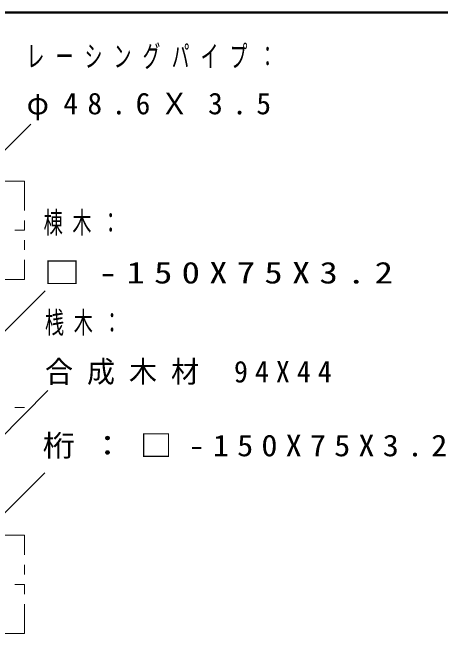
# Model space of a CAD drawing. Units: millimetres on the paper. Extents: x -365 to 0, y 0 to 257.
# Drawn here: x -281.6 to -238, y 193.8 to 257 of the extents above; entities that cross this region are included whole.
import ezdxf

# ---------------------------------------------------------------- set-up
doc = ezdxf.new("R2010")
doc.units = ezdxf.units.MM
doc.linetypes.add('USER2', pattern=[6, 3, -1, 1, -1])
doc.linetypes.add('USER3', pattern=[8, 3, -1, 1, -1, 1, -1])
doc.layers.add('1_100', color=7, linetype='Continuous', lineweight=25)
doc.layers.add('NAKAMURA図枠', color=7, linetype='Continuous', lineweight=13)
doc.styles.add('ＭＳ ゴシック', font='')
doc.styles.get('ＭＳ ゴシック').set_extended_font_data('MS Gothic')

msp = doc.modelspace()

# ---------------------------------------------------------------- linework, layer by layer
at = {"layer": '1_100', "lineweight": 13}
for p, q in [((-287.944, 237.393), (-279.696, 245.641)), ((-290.112, 216.817), (-278.217, 228.712)), ((-288.271, 208.241), (-277.965, 218.548)), ((-289.449, 199.014), (-278.259, 210.205))]:
    msp.add_line(p, q, dxfattribs=at)
at = {"layer": '1_100', "color": 2, "linetype": 'USER3', "lineweight": 13}
for p, q in [((-280.329, 239.85), (-290.329, 239.85)), ((-280.329, 239.85), (-280.329, 229.85)), ((-280.329, 229.85), (-290.329, 229.85)), ((-280.329, 203.85), (-290.329, 203.85)), ((-280.329, 193.85), (-280.329, 203.85)), ((-280.329, 193.85), (-290.329, 193.85))]:
    msp.add_line(p, q, dxfattribs=at)
at = {"layer": '1_100', "linetype": 'USER2', "lineweight": 13}
for p, q in [((-303.329, 234.85), (-279.844, 234.85)), ((-303.329, 216.85), (-279.982, 216.85)), ((-303.329, 198.85), (-279.874, 198.85))]:
    msp.add_line(p, q, dxfattribs=at)
at = {"layer": 'NAKAMURA図枠', "lineweight": 50}
msp.add_line((0, 257), (-365, 257), dxfattribs=at)

# ---------------------------------------------------------------- texts
at = {"layer": '1_100', "char_height": 2.199, "attachment_point": 4, "style": 'ＭＳ ゴシック'}
for s, insert in [('\\T1.64;\\W0.6;レーシングパイプ：', (-280.113, 252.441)), ('\\T1.64;φ48.6Ｘ3.5', (-280.113, 247.441)), ('\\T1.5;\\W0.65;棟木：', (-278.386, 235.512)), ('\\T1.5;\\W1.25;□-150X75X3.2', (-278.386, 230.512)), ('\\T1.5;\\W0.65;桟木：', (-278.249, 225.348)), ('\\T1.5;\\W0.95;合成木材\\~94X44', (-278.249, 220.348)), ('\\T1.5;\\W1.1;桁：□-150X75X3.2', (-278.486, 212.855))]:
    msp.add_mtext(s, dxfattribs=dict(at, insert=insert))

doc.saveas('drawing.dxf')
